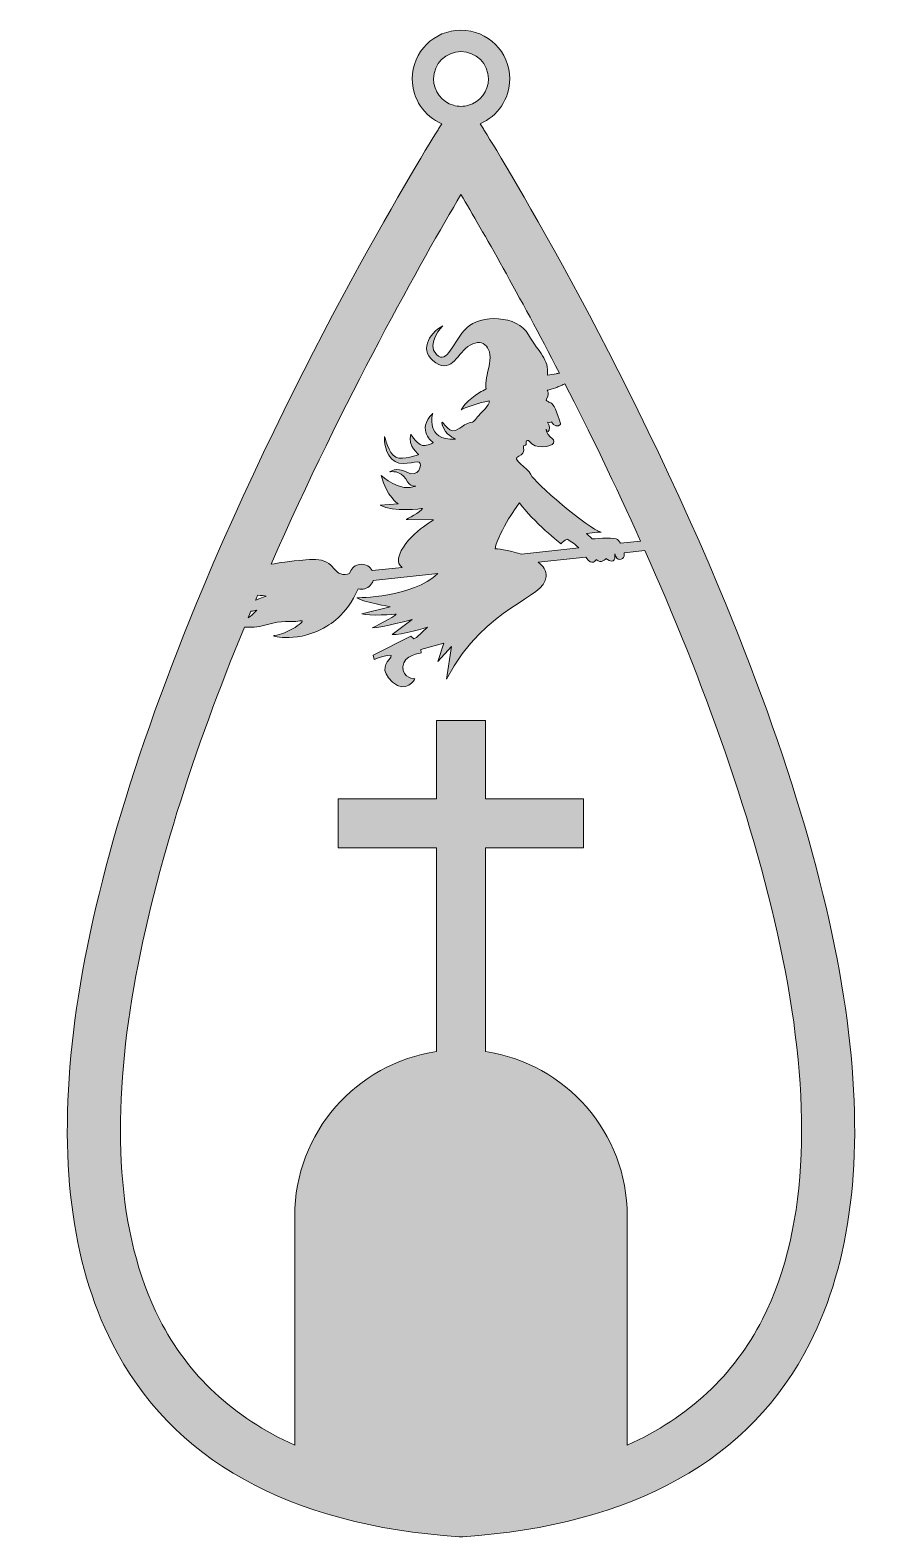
# Model space of a CAD drawing. Extents: x 720 to 2281, y -2864 to -135.
import ezdxf

# ---------------------------------------------------------------- set-up
doc = ezdxf.new("R2010")
doc.units = 0
doc.header["$MEASUREMENT"] = 0
doc.layers.add('Layer 1', color=7, linetype='Continuous')

msp = doc.modelspace()

# ---------------------------------------------------------------- hatches: boundary and pattern name
at = {"layer": 'Layer 1', "true_color": 0x6870b5}
h = msp.add_hatch(color=173, dxfattribs=at)
h.dxf.hatch_style = 2
edge = h.paths.add_edge_path()
edge.add_spline(control_points=[(1967.7, -1144.5), (1778.3, -692.3), (1543.5, -317.9), (1541.1, -314.2), (1541.1, -314.2), (1535.1, -304.8), (1535.1, -304.8), (1566.6, -291.2), (1588.7, -260), (1588.7, -223.5), (1588.7, -174.7), (1549.2, -135.2), (1500.4, -135.2), (1451.6, -135.2), (1412.1, -174.7), (1412.1, -223.5), (1412.1, -260), (1434.2, -291.2), (1465.7, -304.8), (1465.7, -304.8), (1459.7, -314.2), (1459.7, -314.2), (1457.4, -317.9), (1222.6, -692.3), (1033.2, -1144.5), (775.2, -1760.2), (719.8, -2220.8), (868.3, -2513.5), (975.7, -2724.7), (1187.2, -2842.7), (1497.1, -2864.1), (1497.1, -2864.1), (1500.4, -2864.3), (1500.4, -2864.3), (1500.4, -2864.3), (1503.8, -2864.1), (1503.8, -2864.1), (1813.6, -2842.7), (2025.2, -2724.7), (2132.5, -2513.5), (2281.1, -2220.8), (2225.7, -1760.2), (1967.7, -1144.5)], knot_values=[0, 0, 0, 0, 1, 1, 1, 2, 2, 2, 3, 3, 3, 4, 4, 4, 5, 5, 5, 6, 6, 6, 7, 7, 7, 8, 8, 8, 9, 9, 9, 10, 10, 10, 11, 11, 11, 12, 12, 12, 13, 13, 13, 14, 14, 14, 14], degree=3, periodic=1)
edge = h.paths.add_edge_path()
edge.add_spline(control_points=[(1626.8, -940.3), (1621.6, -927.5), (1589.6, -912), (1605.1, -906.6), (1620.5, -901.1), (1610.3, -887.8), (1614.9, -887.5), (1619.6, -887.3), (1618.3, -885.3), (1618.4, -881.1), (1618.5, -877), (1623.6, -879), (1623.6, -879), (1634.4, -896.5), (1665.3, -889), (1667.8, -883.5), (1670.3, -878.1), (1667.5, -876.2), (1661.9, -871.8), (1656.4, -867.4), (1654.5, -857.8), (1654.5, -857.8), (1654.5, -857.8), (1658, -866.5), (1660.3, -859.7), (1662.7, -852.9), (1657, -845.2), (1657, -845.2), (1663.7, -846.7), (1664.7, -844.7), (1664.7, -844.7), (1667.9, -853.2), (1677.3, -852.9), (1679.8, -850.1), (1682.3, -847.3), (1680.5, -849.1), (1674.1, -828.3), (1667.7, -807.5), (1661.5, -811.5), (1658.1, -808), (1654.6, -804.6), (1653.3, -808.3), (1657.6, -798.2), (1659.5, -793.6), (1658.3, -790.2), (1656.4, -787.5), (1659, -787), (1661.5, -786.3), (1664.1, -785.4), (1664.1, -785.4), (1672, -783), (1672, -783), (1674.6, -782.1), (1677.2, -781), (1679.8, -779.9), (1682.4, -779), (1685, -777.6), (1687.6, -776.2), (1687.6, -776.2), (1688.8, -775.6), (1688.8, -775.6), (1733.1, -862.1), (1780, -958.3), (1825.9, -1060.5), (1825.9, -1060.5), (1789.3, -1064.6), (1789.3, -1064.6), (1787.1, -1060.8), (1784.5, -1057.9), (1781.6, -1056.8), (1772.9, -1053.3), (1738, -1056.8), (1738, -1056.8), (1738, -1056.8), (1728, -1046.8), (1728, -1046.8), (1742.5, -1044.6), (1754.4, -1044.3), (1754.4, -1044.3), (1731.7, -1038.9), (1632, -953), (1626.8, -940.3)], knot_values=[0, 0, 0, 0, 1, 1, 1, 2, 2, 2, 3, 3, 3, 4, 4, 4, 5, 5, 5, 6, 6, 6, 7, 7, 7, 8, 8, 8, 9, 9, 9, 10, 10, 10, 11, 11, 11, 12, 12, 12, 13, 13, 13, 14, 14, 14, 15, 15, 15, 16, 16, 16, 17, 17, 17, 18, 18, 18, 19, 19, 19, 20, 20, 20, 21, 21, 21, 22, 22, 22, 23, 23, 23, 24, 24, 24, 25, 25, 25, 26, 26, 26, 27, 27, 27, 27], degree=3, periodic=1)
edge = h.paths.add_edge_path()
edge.add_spline(control_points=[(1713.7, -1072.9), (1713.7, -1072.9), (1610.1, -1084.3), (1610.1, -1084.3), (1586.5, -1076.7), (1562.3, -1074.4), (1562.3, -1074.4), (1568.7, -1041.8), (1606.3, -991.3), (1606.3, -991.3), (1630.8, -1025.4), (1681.6, -1065.6), (1681.6, -1065.6), (1684.3, -1062.3), (1688.2, -1059.5), (1692.7, -1057.2), (1695.8, -1058.9), (1704.9, -1064.4), (1713.7, -1072.9)], knot_values=[0, 0, 0, 0, 1, 1, 1, 2, 2, 2, 3, 3, 3, 4, 4, 4, 5, 5, 5, 6, 6, 6, 6], degree=3, periodic=1)
edge = h.paths.add_edge_path()
edge.add_spline(control_points=[(1450.8, -223.5), (1450.8, -196.2), (1473.1, -174), (1500.4, -174), (1527.8, -174), (1550.1, -196.2), (1550.1, -223.5), (1550.1, -246.2), (1534.8, -265.4), (1514, -271.2), (1509.6, -272.5), (1505.1, -273.2), (1500.4, -273.2), (1495.7, -273.2), (1491.2, -272.5), (1486.8, -271.2), (1466.1, -265.4), (1450.8, -246.2), (1450.8, -223.5)], knot_values=[0, 0, 0, 0, 1, 1, 1, 2, 2, 2, 3, 3, 3, 4, 4, 4, 5, 5, 5, 6, 6, 6, 6], degree=3, periodic=1)
edge = h.paths.add_edge_path()
edge.add_spline(control_points=[(1500.4, -432.9), (1540.2, -500.2), (1605.4, -614.1), (1678.8, -756.2), (1676.8, -756.7), (1674.8, -757.1), (1672.8, -757.5), (1667.8, -758.5), (1662.5, -759.2), (1657.2, -759.9), (1659.8, -730), (1642.4, -721.1), (1623, -687.1), (1602.4, -650.8), (1535.7, -650.1), (1510.8, -674.3), (1486, -698.4), (1476, -742.5), (1456.1, -722.6), (1436.3, -702.7), (1467.5, -670.7), (1467.5, -670.7), (1441.2, -685.6), (1423.5, -717.6), (1454.7, -737.5), (1486, -757.4), (1493.1, -719), (1517.2, -705.5), (1541.4, -692), (1559.8, -710.5), (1550.6, -746), (1545.5, -765.5), (1545.2, -777.9), (1545.9, -785.1), (1538, -789.2), (1530.3, -793.7), (1523.2, -799.1), (1518.9, -802.4), (1514.7, -805.8), (1510.9, -809.8), (1507.1, -813.7), (1503.5, -817.9), (1500.9, -822.7), (1510.6, -818.1), (1520.2, -815), (1529.9, -812), (1537.1, -809.9), (1544.3, -808.1), (1551.5, -806.4), (1552.4, -816.2), (1538.4, -825.4), (1532.5, -833), (1526.3, -841), (1524.7, -845.2), (1515.4, -846.7), (1506.2, -848.1), (1503.9, -854.3), (1490.2, -860.5), (1476.6, -866.7), (1462.7, -833.3), (1466.6, -850.2), (1466.7, -850.5), (1466.8, -850.9), (1466.9, -851.2), (1471.3, -867.4), (1490.2, -876), (1490.2, -876), (1435, -879), (1449.2, -829.3), (1449.2, -829.3), (1418.5, -860), (1449.9, -882), (1449.9, -882), (1449.9, -882), (1448.5, -885.2), (1435.7, -887.7), (1422.9, -890.2), (1409.5, -867.1), (1409.5, -867.1), (1403.2, -889.3), (1424, -903.8), (1424, -903.8), (1424, -903.8), (1395.3, -915), (1382.1, -908.6), (1369, -902.2), (1362.1, -871), (1362.1, -871), (1362.1, -871), (1359.4, -895), (1374.7, -911.8), (1389.9, -928.7), (1418.3, -914.1), (1424.9, -917.9), (1431.5, -921.6), (1423.1, -947.1), (1402.5, -936.1), (1381.9, -925.1), (1371.8, -935.1), (1371.8, -935.1), (1371.8, -935.1), (1391.7, -931.9), (1400.2, -948), (1408.7, -964.2), (1418.7, -961.2), (1418.7, -961.2), (1391, -973.4), (1355.8, -942), (1355.8, -942), (1365.4, -980.3), (1386.7, -993.1), (1386.7, -993.1), (1386.7, -993.1), (1354.2, -995.8), (1354.2, -995.8), (1377.1, -1009.1), (1430.9, -1001.6), (1430.9, -1001.6), (1428.8, -1007.5), (1401.1, -1021.4), (1401.1, -1021.4), (1401.1, -1021.4), (1450.6, -1022.4), (1450.6, -1022.4), (1450.6, -1022.4), (1394.7, -1054.9), (1387.5, -1091.4), (1386, -1099.1), (1388.6, -1104.5), (1393.6, -1108.2), (1393.6, -1108.2), (1339.7, -1114.1), (1339.7, -1114.1), (1339.7, -1114.1), (1339.7, -1114), (1339.6, -1114), (1335.6, -1107), (1328.2, -1102.7), (1320.2, -1102.7), (1312.1, -1102.7), (1304.7, -1107), (1300.7, -1114), (1299.7, -1115.7), (1299, -1117.5), (1298.5, -1119.4), (1293.3, -1121.2), (1287.8, -1121.9), (1282.5, -1120.2), (1272.8, -1117.2), (1270.8, -1108.5), (1261.2, -1101.4), (1250.1, -1093.3), (1237.2, -1093.4), (1219.3, -1094.7), (1188.4, -1096.8), (1170.3, -1100.2), (1156.3, -1102.6), (1287.9, -803), (1431.8, -549), (1500.4, -432.9)], knot_values=[0, 0, 0, 0, 1, 1, 1, 2, 2, 2, 3, 3, 3, 4, 4, 4, 5, 5, 5, 6, 6, 6, 7, 7, 7, 8, 8, 8, 9, 9, 9, 10, 10, 10, 11, 11, 11, 12, 12, 12, 13, 13, 13, 14, 14, 14, 15, 15, 15, 16, 16, 16, 17, 17, 17, 18, 18, 18, 19, 19, 19, 20, 20, 20, 21, 21, 21, 22, 22, 22, 23, 23, 23, 24, 24, 24, 25, 25, 25, 26, 26, 26, 27, 27, 27, 28, 28, 28, 29, 29, 29, 30, 30, 30, 31, 31, 31, 32, 32, 32, 33, 33, 33, 34, 34, 34, 35, 35, 35, 36, 36, 36, 37, 37, 37, 38, 38, 38, 39, 39, 39, 40, 40, 40, 41, 41, 41, 42, 42, 42, 43, 43, 43, 44, 44, 44, 45, 45, 45, 46, 46, 46, 47, 47, 47, 48, 48, 48, 49, 49, 49, 50, 50, 50, 51, 51, 51, 52, 52, 52, 53, 53, 53, 53], degree=3, periodic=1)
edge = h.paths.add_edge_path()
edge.add_spline(control_points=[(1147.6, -1160.4), (1147.6, -1160.4), (1139.8, -1163.6), (1128.3, -1167.5), (1129.5, -1164.6), (1130.7, -1161.8), (1132, -1158.9), (1138.3, -1159.2), (1143.8, -1159.7), (1147.6, -1160.4)], knot_values=[0, 0, 0, 0, 1, 1, 1, 2, 2, 2, 3, 3, 3, 3], degree=3, periodic=1)
edge = h.paths.add_edge_path()
edge.add_spline(control_points=[(1119.8, -1187.8), (1123.3, -1187.2), (1126.8, -1186.5), (1130.6, -1185.6), (1130.6, -1185.6), (1124.3, -1192.8), (1114.9, -1199.6), (1116.5, -1195.6), (1118.1, -1191.7), (1119.8, -1187.8)], knot_values=[0, 0, 0, 0, 1, 1, 1, 2, 2, 2, 3, 3, 3, 3], degree=3, periodic=1)
edge = h.paths.add_edge_path()
edge.add_spline(control_points=[(2046.7, -2469.9), (1995.1, -2571.6), (1913, -2647.9), (1801.6, -2698.3), (1801.6, -2698.3), (1801.6, -2283.2), (1801.6, -2283.2), (1801.6, -2132), (1690.2, -2006.8), (1544.9, -1985.3), (1544.9, -1985.3), (1544.9, -1616.3), (1544.9, -1616.3), (1544.9, -1616.3), (1722.7, -1616.3), (1722.7, -1616.3), (1722.7, -1616.3), (1722.7, -1527.4), (1722.7, -1527.4), (1722.7, -1527.4), (1544.9, -1527.4), (1544.9, -1527.4), (1544.9, -1527.4), (1544.9, -1385.4), (1544.9, -1385.4), (1544.9, -1385.4), (1456, -1385.4), (1456, -1385.4), (1456, -1385.4), (1456, -1527.4), (1456, -1527.4), (1456, -1527.4), (1278.1, -1527.4), (1278.1, -1527.4), (1278.1, -1527.4), (1278.1, -1616.3), (1278.1, -1616.3), (1278.1, -1616.3), (1456, -1616.3), (1456, -1616.3), (1456, -1616.3), (1456, -1985.3), (1456, -1985.3), (1310.7, -2006.8), (1199.2, -2132), (1199.2, -2283.2), (1199.2, -2283.2), (1199.2, -2698.3), (1199.2, -2698.3), (1087.9, -2647.9), (1005.8, -2571.6), (954.2, -2470), (795.3, -2157.2), (928.5, -1652.9), (1107.9, -1216.4), (1119.3, -1217.3), (1132.3, -1216.8), (1145.1, -1212.9), (1180.3, -1202.3), (1188.8, -1208.6), (1208.3, -1205.1), (1227.8, -1201.5), (1181, -1231.4), (1162.9, -1231.4), (1150.9, -1231.4), (1199.2, -1245.9), (1248.7, -1219.7), (1261.3, -1213), (1292.3, -1196.8), (1314.4, -1146.9), (1316.3, -1147.4), (1318.2, -1147.7), (1320.2, -1147.7), (1328.2, -1147.7), (1335.6, -1143.4), (1339.6, -1136.4), (1340.4, -1135), (1341.1, -1133.5), (1341.5, -1132), (1341.5, -1132), (1458.3, -1119.1), (1458.3, -1119.1), (1413.1, -1163.7), (1311.9, -1163.3), (1311.9, -1163.3), (1324.2, -1171.8), (1372.1, -1179.5), (1372.1, -1179.5), (1372.1, -1179.5), (1321, -1192.3), (1321, -1192.3), (1331.6, -1196.8), (1382.7, -1193.1), (1382.7, -1193.1), (1381.1, -1197.6), (1339.6, -1217.9), (1339.6, -1217.9), (1357.7, -1217.9), (1412, -1202.4), (1412, -1202.4), (1412, -1202.4), (1375.5, -1230.1), (1375.5, -1230.1), (1391, -1230.9), (1440, -1216.8), (1440, -1216.8), (1440, -1216.8), (1419.7, -1235.5), (1419.7, -1235.5), (1419.7, -1235.5), (1414.7, -1237.9), (1414.7, -1237.9), (1414.7, -1237.9), (1409.6, -1232.8), (1409.6, -1232.8), (1409.6, -1232.8), (1341.2, -1267.4), (1341.2, -1267.4), (1341.2, -1267.4), (1343.1, -1274.9), (1343.1, -1274.9), (1343.1, -1274.9), (1380.9, -1260.8), (1373.1, -1270.9), (1365.4, -1281), (1352.1, -1294.3), (1376.6, -1316.4), (1401.1, -1338.5), (1417.1, -1310), (1417.1, -1310), (1417.1, -1310), (1393.9, -1309.7), (1395, -1288.2), (1396, -1266.6), (1428.1, -1263.3), (1428.1, -1263.3), (1428.1, -1263.3), (1427.7, -1257.3), (1427.7, -1257.3), (1427.7, -1257.3), (1469.3, -1245.6), (1469.3, -1245.6), (1469.3, -1245.6), (1458.6, -1278.6), (1458.6, -1278.6), (1458.6, -1278.6), (1483.1, -1251.4), (1483.1, -1251.4), (1483.1, -1251.4), (1474.1, -1310.5), (1474.1, -1310.5), (1547, -1173.7), (1652.5, -1166.4), (1654.6, -1124.9), (1655.2, -1114.2), (1649.4, -1105.8), (1640.5, -1099), (1640.5, -1099), (1726.8, -1089.5), (1726.8, -1089.5), (1738.1, -1108), (1745.6, -1093.9), (1745.6, -1093.9), (1754.4, -1103.6), (1763, -1092.2), (1763, -1092.2), (1781.1, -1105.7), (1779.7, -1087.9), (1779.1, -1083.7), (1779.1, -1083.7), (1779.2, -1083.7), (1779.2, -1083.7), (1782.2, -1098.1), (1794.5, -1094.5), (1796, -1088.2), (1796.4, -1086.7), (1796.3, -1084.5), (1795.8, -1081.9), (1795.8, -1081.9), (1833.6, -1077.7), (1833.6, -1077.7), (2040.3, -1541.7), (2222.8, -2123.2), (2046.7, -2469.9)], knot_values=[0, 0, 0, 0, 1, 1, 1, 2, 2, 2, 3, 3, 3, 4, 4, 4, 5, 5, 5, 6, 6, 6, 7, 7, 7, 8, 8, 8, 9, 9, 9, 10, 10, 10, 11, 11, 11, 12, 12, 12, 13, 13, 13, 14, 14, 14, 15, 15, 15, 16, 16, 16, 17, 17, 17, 18, 18, 18, 19, 19, 19, 20, 20, 20, 21, 21, 21, 22, 22, 22, 23, 23, 23, 24, 24, 24, 25, 25, 25, 26, 26, 26, 27, 27, 27, 28, 28, 28, 29, 29, 29, 30, 30, 30, 31, 31, 31, 32, 32, 32, 33, 33, 33, 34, 34, 34, 35, 35, 35, 36, 36, 36, 37, 37, 37, 38, 38, 38, 39, 39, 39, 40, 40, 40, 41, 41, 41, 42, 42, 42, 43, 43, 43, 44, 44, 44, 45, 45, 45, 46, 46, 46, 47, 47, 47, 48, 48, 48, 49, 49, 49, 50, 50, 50, 51, 51, 51, 52, 52, 52, 53, 53, 53, 54, 54, 54, 55, 55, 55, 56, 56, 56, 57, 57, 57, 58, 58, 58, 59, 59, 59, 60, 60, 60, 61, 61, 61, 61], degree=3, periodic=1)

# ---------------------------------------------------------------- linework, layer by layer
at = {"layer": 'Layer 1', "lineweight": 0}
for points, knots in [([(1967.7, -1144.5), (1778.3, -692.3), (1543.5, -317.9), (1541.1, -314.2), (1541.1, -314.2), (1535.1, -304.8), (1535.1, -304.8), (1566.6, -291.2), (1588.7, -260), (1588.7, -223.5), (1588.7, -174.7), (1549.2, -135.2), (1500.4, -135.2), (1451.6, -135.2), (1412.1, -174.7), (1412.1, -223.5), (1412.1, -260), (1434.2, -291.2), (1465.7, -304.8), (1465.7, -304.8), (1459.7, -314.2), (1459.7, -314.2), (1457.4, -317.9), (1222.6, -692.3), (1033.2, -1144.5), (775.2, -1760.2), (719.8, -2220.8), (868.3, -2513.5), (975.7, -2724.7), (1187.2, -2842.7), (1497.1, -2864.1), (1497.1, -2864.1), (1500.4, -2864.3), (1500.4, -2864.3), (1500.4, -2864.3), (1503.8, -2864.1), (1503.8, -2864.1), (1813.6, -2842.7), (2025.2, -2724.7), (2132.5, -2513.5), (2281.1, -2220.8), (2225.7, -1760.2), (1967.7, -1144.5)], [0, 0, 0, 0, 1, 1, 1, 2, 2, 2, 3, 3, 3, 4, 4, 4, 5, 5, 5, 6, 6, 6, 7, 7, 7, 8, 8, 8, 9, 9, 9, 10, 10, 10, 11, 11, 11, 12, 12, 12, 13, 13, 13, 14, 14, 14, 14]), ([(1450.8, -223.5), (1450.8, -196.2), (1473.1, -174), (1500.4, -174), (1527.8, -174), (1550.1, -196.2), (1550.1, -223.5), (1550.1, -246.2), (1534.8, -265.4), (1514, -271.2), (1509.6, -272.5), (1505.1, -273.2), (1500.4, -273.2), (1495.7, -273.2), (1491.2, -272.5), (1486.8, -271.2), (1466.1, -265.4), (1450.8, -246.2), (1450.8, -223.5)], [0, 0, 0, 0, 1, 1, 1, 2, 2, 2, 3, 3, 3, 4, 4, 4, 5, 5, 5, 6, 6, 6, 6]), ([(1500.4, -432.9), (1540.2, -500.2), (1605.4, -614.1), (1678.8, -756.2), (1676.8, -756.7), (1674.8, -757.1), (1672.8, -757.5), (1667.8, -758.5), (1662.5, -759.2), (1657.2, -759.9), (1659.8, -730), (1642.4, -721.1), (1623, -687.1), (1602.4, -650.8), (1535.7, -650.1), (1510.8, -674.3), (1486, -698.4), (1476, -742.5), (1456.1, -722.6), (1436.3, -702.7), (1467.5, -670.7), (1467.5, -670.7), (1441.2, -685.6), (1423.5, -717.6), (1454.7, -737.5), (1486, -757.4), (1493.1, -719), (1517.2, -705.5), (1541.4, -692), (1559.8, -710.5), (1550.6, -746), (1545.5, -765.5), (1545.2, -777.9), (1545.9, -785.1), (1538, -789.2), (1530.3, -793.7), (1523.2, -799.1), (1518.9, -802.4), (1514.7, -805.8), (1510.9, -809.8), (1507.1, -813.7), (1503.5, -817.9), (1500.9, -822.7), (1510.6, -818.1), (1520.2, -815), (1529.9, -812), (1537.1, -809.9), (1544.3, -808.1), (1551.5, -806.4), (1552.4, -816.2), (1538.4, -825.4), (1532.5, -833), (1526.3, -841), (1524.7, -845.2), (1515.4, -846.7), (1506.2, -848.1), (1503.9, -854.3), (1490.2, -860.5), (1476.6, -866.7), (1462.7, -833.3), (1466.6, -850.2), (1466.7, -850.5), (1466.8, -850.9), (1466.9, -851.2), (1471.3, -867.4), (1490.2, -876), (1490.2, -876), (1435, -879), (1449.2, -829.3), (1449.2, -829.3), (1418.5, -860), (1449.9, -882), (1449.9, -882), (1449.9, -882), (1448.5, -885.2), (1435.7, -887.7), (1422.9, -890.2), (1409.5, -867.1), (1409.5, -867.1), (1403.2, -889.3), (1424, -903.8), (1424, -903.8), (1424, -903.8), (1395.3, -915), (1382.1, -908.6), (1369, -902.2), (1362.1, -871), (1362.1, -871), (1362.1, -871), (1359.4, -895), (1374.7, -911.8), (1389.9, -928.7), (1418.3, -914.1), (1424.9, -917.9), (1431.5, -921.6), (1423.1, -947.1), (1402.5, -936.1), (1381.9, -925.1), (1371.8, -935.1), (1371.8, -935.1), (1371.8, -935.1), (1391.7, -931.9), (1400.2, -948), (1408.7, -964.2), (1418.7, -961.2), (1418.7, -961.2), (1391, -973.4), (1355.8, -942), (1355.8, -942), (1365.4, -980.3), (1386.7, -993.1), (1386.7, -993.1), (1386.7, -993.1), (1354.2, -995.8), (1354.2, -995.8), (1377.1, -1009.1), (1430.9, -1001.6), (1430.9, -1001.6), (1428.8, -1007.5), (1401.1, -1021.4), (1401.1, -1021.4), (1401.1, -1021.4), (1450.6, -1022.4), (1450.6, -1022.4), (1450.6, -1022.4), (1394.7, -1054.9), (1387.5, -1091.4), (1386, -1099.1), (1388.6, -1104.5), (1393.6, -1108.2), (1393.6, -1108.2), (1339.7, -1114.1), (1339.7, -1114.1), (1339.7, -1114.1), (1339.7, -1114), (1339.6, -1114), (1335.6, -1107), (1328.2, -1102.7), (1320.2, -1102.7), (1312.1, -1102.7), (1304.7, -1107), (1300.7, -1114), (1299.7, -1115.7), (1299, -1117.5), (1298.5, -1119.4), (1293.3, -1121.2), (1287.8, -1121.9), (1282.5, -1120.2), (1272.8, -1117.2), (1270.8, -1108.5), (1261.2, -1101.4), (1250.1, -1093.3), (1237.2, -1093.4), (1219.3, -1094.7), (1188.4, -1096.8), (1170.3, -1100.2), (1156.3, -1102.6), (1287.9, -803), (1431.8, -549), (1500.4, -432.9)], [0, 0, 0, 0, 1, 1, 1, 2, 2, 2, 3, 3, 3, 4, 4, 4, 5, 5, 5, 6, 6, 6, 7, 7, 7, 8, 8, 8, 9, 9, 9, 10, 10, 10, 11, 11, 11, 12, 12, 12, 13, 13, 13, 14, 14, 14, 15, 15, 15, 16, 16, 16, 17, 17, 17, 18, 18, 18, 19, 19, 19, 20, 20, 20, 21, 21, 21, 22, 22, 22, 23, 23, 23, 24, 24, 24, 25, 25, 25, 26, 26, 26, 27, 27, 27, 28, 28, 28, 29, 29, 29, 30, 30, 30, 31, 31, 31, 32, 32, 32, 33, 33, 33, 34, 34, 34, 35, 35, 35, 36, 36, 36, 37, 37, 37, 38, 38, 38, 39, 39, 39, 40, 40, 40, 41, 41, 41, 42, 42, 42, 43, 43, 43, 44, 44, 44, 45, 45, 45, 46, 46, 46, 47, 47, 47, 48, 48, 48, 49, 49, 49, 50, 50, 50, 51, 51, 51, 52, 52, 52, 53, 53, 53, 53]), ([(1626.8, -940.3), (1621.6, -927.5), (1589.6, -912), (1605.1, -906.6), (1620.5, -901.1), (1610.3, -887.8), (1614.9, -887.5), (1619.6, -887.3), (1618.3, -885.3), (1618.4, -881.1), (1618.5, -877), (1623.6, -879), (1623.6, -879), (1634.4, -896.5), (1665.3, -889), (1667.8, -883.5), (1670.3, -878.1), (1667.5, -876.2), (1661.9, -871.8), (1656.4, -867.4), (1654.5, -857.8), (1654.5, -857.8), (1654.5, -857.8), (1658, -866.5), (1660.3, -859.7), (1662.7, -852.9), (1657, -845.2), (1657, -845.2), (1663.7, -846.7), (1664.7, -844.7), (1664.7, -844.7), (1667.9, -853.2), (1677.3, -852.9), (1679.8, -850.1), (1682.3, -847.3), (1680.5, -849.1), (1674.1, -828.3), (1667.7, -807.5), (1661.5, -811.5), (1658.1, -808), (1654.6, -804.6), (1653.3, -808.3), (1657.6, -798.2), (1659.5, -793.6), (1658.3, -790.2), (1656.4, -787.5), (1659, -787), (1661.5, -786.3), (1664.1, -785.4), (1664.1, -785.4), (1672, -783), (1672, -783), (1674.6, -782.1), (1677.2, -781), (1679.8, -779.9), (1682.4, -779), (1685, -777.6), (1687.6, -776.2), (1687.6, -776.2), (1688.8, -775.6), (1688.8, -775.6), (1733.1, -862.1), (1780, -958.3), (1825.9, -1060.5), (1825.9, -1060.5), (1789.3, -1064.6), (1789.3, -1064.6), (1787.1, -1060.8), (1784.5, -1057.9), (1781.6, -1056.8), (1772.9, -1053.3), (1738, -1056.8), (1738, -1056.8), (1738, -1056.8), (1728, -1046.8), (1728, -1046.8), (1742.5, -1044.6), (1754.4, -1044.3), (1754.4, -1044.3), (1731.7, -1038.9), (1632, -953), (1626.8, -940.3)], [0, 0, 0, 0, 1, 1, 1, 2, 2, 2, 3, 3, 3, 4, 4, 4, 5, 5, 5, 6, 6, 6, 7, 7, 7, 8, 8, 8, 9, 9, 9, 10, 10, 10, 11, 11, 11, 12, 12, 12, 13, 13, 13, 14, 14, 14, 15, 15, 15, 16, 16, 16, 17, 17, 17, 18, 18, 18, 19, 19, 19, 20, 20, 20, 21, 21, 21, 22, 22, 22, 23, 23, 23, 24, 24, 24, 25, 25, 25, 26, 26, 26, 27, 27, 27, 27]), ([(1713.7, -1072.9), (1713.7, -1072.9), (1610.1, -1084.3), (1610.1, -1084.3), (1586.5, -1076.7), (1562.3, -1074.4), (1562.3, -1074.4), (1568.7, -1041.8), (1606.3, -991.3), (1606.3, -991.3), (1630.8, -1025.4), (1681.6, -1065.6), (1681.6, -1065.6), (1684.3, -1062.3), (1688.2, -1059.5), (1692.7, -1057.2), (1695.8, -1058.9), (1704.9, -1064.4), (1713.7, -1072.9)], [0, 0, 0, 0, 1, 1, 1, 2, 2, 2, 3, 3, 3, 4, 4, 4, 5, 5, 5, 6, 6, 6, 6]), ([(2046.7, -2469.9), (1995.1, -2571.6), (1913, -2647.9), (1801.6, -2698.3), (1801.6, -2698.3), (1801.6, -2283.2), (1801.6, -2283.2), (1801.6, -2132), (1690.2, -2006.8), (1544.9, -1985.3), (1544.9, -1985.3), (1544.9, -1616.3), (1544.9, -1616.3), (1544.9, -1616.3), (1722.7, -1616.3), (1722.7, -1616.3), (1722.7, -1616.3), (1722.7, -1527.4), (1722.7, -1527.4), (1722.7, -1527.4), (1544.9, -1527.4), (1544.9, -1527.4), (1544.9, -1527.4), (1544.9, -1385.4), (1544.9, -1385.4), (1544.9, -1385.4), (1456, -1385.4), (1456, -1385.4), (1456, -1385.4), (1456, -1527.4), (1456, -1527.4), (1456, -1527.4), (1278.1, -1527.4), (1278.1, -1527.4), (1278.1, -1527.4), (1278.1, -1616.3), (1278.1, -1616.3), (1278.1, -1616.3), (1456, -1616.3), (1456, -1616.3), (1456, -1616.3), (1456, -1985.3), (1456, -1985.3), (1310.7, -2006.8), (1199.2, -2132), (1199.2, -2283.2), (1199.2, -2283.2), (1199.2, -2698.3), (1199.2, -2698.3), (1087.9, -2647.9), (1005.8, -2571.6), (954.2, -2470), (795.3, -2157.2), (928.5, -1652.9), (1107.9, -1216.4), (1119.3, -1217.3), (1132.3, -1216.8), (1145.1, -1212.9), (1180.3, -1202.3), (1188.8, -1208.6), (1208.3, -1205.1), (1227.8, -1201.5), (1181, -1231.4), (1162.9, -1231.4), (1150.9, -1231.4), (1199.2, -1245.9), (1248.7, -1219.7), (1261.3, -1213), (1292.3, -1196.8), (1314.4, -1146.9), (1316.3, -1147.4), (1318.2, -1147.7), (1320.2, -1147.7), (1328.2, -1147.7), (1335.6, -1143.4), (1339.6, -1136.4), (1340.4, -1135), (1341.1, -1133.5), (1341.5, -1132), (1341.5, -1132), (1458.3, -1119.1), (1458.3, -1119.1), (1413.1, -1163.7), (1311.9, -1163.3), (1311.9, -1163.3), (1324.2, -1171.8), (1372.1, -1179.5), (1372.1, -1179.5), (1372.1, -1179.5), (1321, -1192.3), (1321, -1192.3), (1331.6, -1196.8), (1382.7, -1193.1), (1382.7, -1193.1), (1381.1, -1197.6), (1339.6, -1217.9), (1339.6, -1217.9), (1357.7, -1217.9), (1412, -1202.4), (1412, -1202.4), (1412, -1202.4), (1375.5, -1230.1), (1375.5, -1230.1), (1391, -1230.9), (1440, -1216.8), (1440, -1216.8), (1440, -1216.8), (1419.7, -1235.5), (1419.7, -1235.5), (1419.7, -1235.5), (1414.7, -1237.9), (1414.7, -1237.9), (1414.7, -1237.9), (1409.6, -1232.8), (1409.6, -1232.8), (1409.6, -1232.8), (1341.2, -1267.4), (1341.2, -1267.4), (1341.2, -1267.4), (1343.1, -1274.9), (1343.1, -1274.9), (1343.1, -1274.9), (1380.9, -1260.8), (1373.1, -1270.9), (1365.4, -1281), (1352.1, -1294.3), (1376.6, -1316.4), (1401.1, -1338.5), (1417.1, -1310), (1417.1, -1310), (1417.1, -1310), (1393.9, -1309.7), (1395, -1288.2), (1396, -1266.6), (1428.1, -1263.3), (1428.1, -1263.3), (1428.1, -1263.3), (1427.7, -1257.3), (1427.7, -1257.3), (1427.7, -1257.3), (1469.3, -1245.6), (1469.3, -1245.6), (1469.3, -1245.6), (1458.6, -1278.6), (1458.6, -1278.6), (1458.6, -1278.6), (1483.1, -1251.4), (1483.1, -1251.4), (1483.1, -1251.4), (1474.1, -1310.5), (1474.1, -1310.5), (1547, -1173.7), (1652.5, -1166.4), (1654.6, -1124.9), (1655.2, -1114.2), (1649.4, -1105.8), (1640.5, -1099), (1640.5, -1099), (1726.8, -1089.5), (1726.8, -1089.5), (1738.1, -1108), (1745.6, -1093.9), (1745.6, -1093.9), (1754.4, -1103.6), (1763, -1092.2), (1763, -1092.2), (1781.1, -1105.7), (1779.7, -1087.9), (1779.1, -1083.7), (1779.1, -1083.7), (1779.2, -1083.7), (1779.2, -1083.7), (1782.2, -1098.1), (1794.5, -1094.5), (1796, -1088.2), (1796.4, -1086.7), (1796.3, -1084.5), (1795.8, -1081.9), (1795.8, -1081.9), (1833.6, -1077.7), (1833.6, -1077.7), (2040.3, -1541.7), (2222.8, -2123.2), (2046.7, -2469.9)], [0, 0, 0, 0, 1, 1, 1, 2, 2, 2, 3, 3, 3, 4, 4, 4, 5, 5, 5, 6, 6, 6, 7, 7, 7, 8, 8, 8, 9, 9, 9, 10, 10, 10, 11, 11, 11, 12, 12, 12, 13, 13, 13, 14, 14, 14, 15, 15, 15, 16, 16, 16, 17, 17, 17, 18, 18, 18, 19, 19, 19, 20, 20, 20, 21, 21, 21, 22, 22, 22, 23, 23, 23, 24, 24, 24, 25, 25, 25, 26, 26, 26, 27, 27, 27, 28, 28, 28, 29, 29, 29, 30, 30, 30, 31, 31, 31, 32, 32, 32, 33, 33, 33, 34, 34, 34, 35, 35, 35, 36, 36, 36, 37, 37, 37, 38, 38, 38, 39, 39, 39, 40, 40, 40, 41, 41, 41, 42, 42, 42, 43, 43, 43, 44, 44, 44, 45, 45, 45, 46, 46, 46, 47, 47, 47, 48, 48, 48, 49, 49, 49, 50, 50, 50, 51, 51, 51, 52, 52, 52, 53, 53, 53, 54, 54, 54, 55, 55, 55, 56, 56, 56, 57, 57, 57, 58, 58, 58, 59, 59, 59, 60, 60, 60, 61, 61, 61, 61]), ([(1147.6, -1160.4), (1147.6, -1160.4), (1139.8, -1163.6), (1128.3, -1167.5), (1129.5, -1164.6), (1130.7, -1161.8), (1132, -1158.9), (1138.3, -1159.2), (1143.8, -1159.7), (1147.6, -1160.4)], [0, 0, 0, 0, 1, 1, 1, 2, 2, 2, 3, 3, 3, 3]), ([(1119.8, -1187.8), (1123.3, -1187.2), (1126.8, -1186.5), (1130.6, -1185.6), (1130.6, -1185.6), (1124.3, -1192.8), (1114.9, -1199.6), (1116.5, -1195.6), (1118.1, -1191.7), (1119.8, -1187.8)], [0, 0, 0, 0, 1, 1, 1, 2, 2, 2, 3, 3, 3, 3])]:
    msp.add_open_spline(points, degree=3, knots=knots, dxfattribs=at)

doc.saveas('drawing.dxf')
